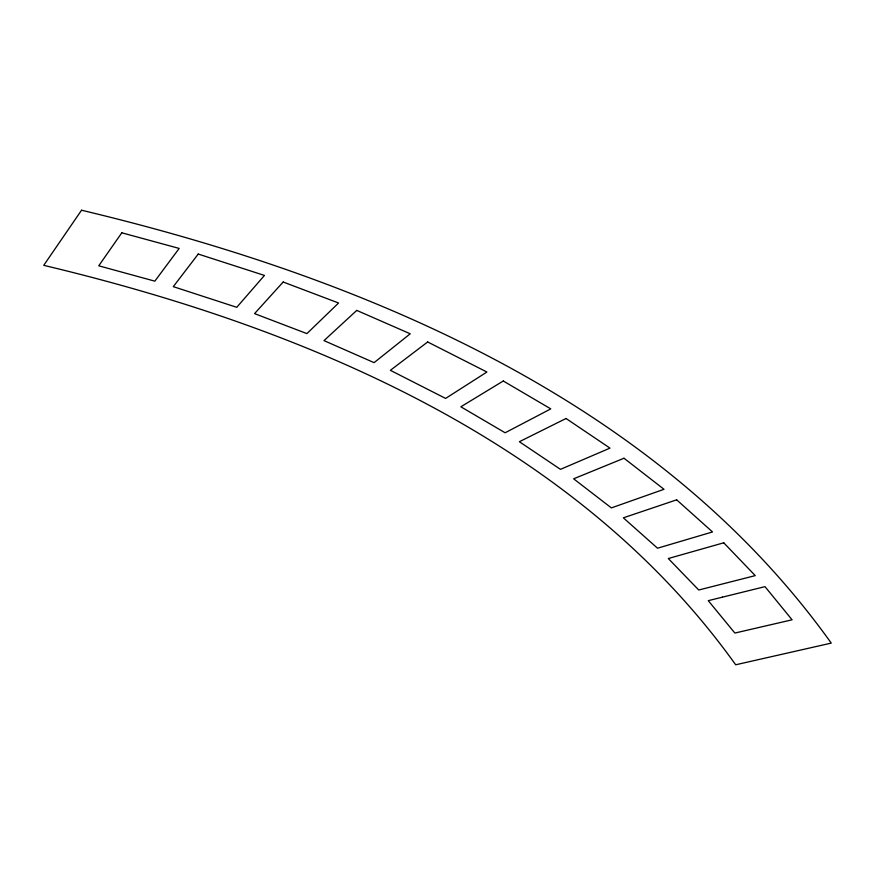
<?xml version="1.0" encoding="UTF-8"?>
<svg xmlns="http://www.w3.org/2000/svg" width="875" height="875" viewBox="0 0 875 875"><rect width="100%" height="100%" fill="white"/><g stroke="black" fill="none" stroke-linecap="round" stroke-linejoin="round"><path stroke-width="1.31" d="M81.55 210.219L43.75 265.333C303.877 327.359 575.17 440.355 735.689 664.781L831.25 643.103C657.409 399.875 363.431 277.419 81.55 210.219M121.8 232.805L98.755 265.814L154.831 281.159L179.178 248.423L121.8 232.805M198.242 254.056L173.283 286.65L236.753 307.311L264.458 275.428L198.242 254.056M283.183 282.012L254.548 313.622L306.906 333.605L338.581 303.002L283.183 282.012M356.759 310.406L324.002 340.616L374.084 362.644L410.233 333.791L356.759 310.406M427.667 341.972L390.37 370.322L445.605 398.42L486.905 372.028L427.667 341.972M503.278 380.997L460.852 406.788L505.127 432.775L550.78 408.887L503.278 380.997M566.038 418.491L519.367 441.722L560.481 469.35L609.984 448.12L566.038 418.491M623.995 458.237L573.639 478.811L611.373 507.905L664.016 489.289L623.995 458.237M676.67 499.833L623.361 517.825L657.53 548.209L712.523 531.945L676.67 499.833M723.745 542.795L668.303 558.534L698.753 590.013L755.245 575.619L723.745 542.795M722.444 597.155L708.258 600.666L734.869 633.052L792.083 619.806L765.002 586.644L722.444 597.155"/></g></svg>
